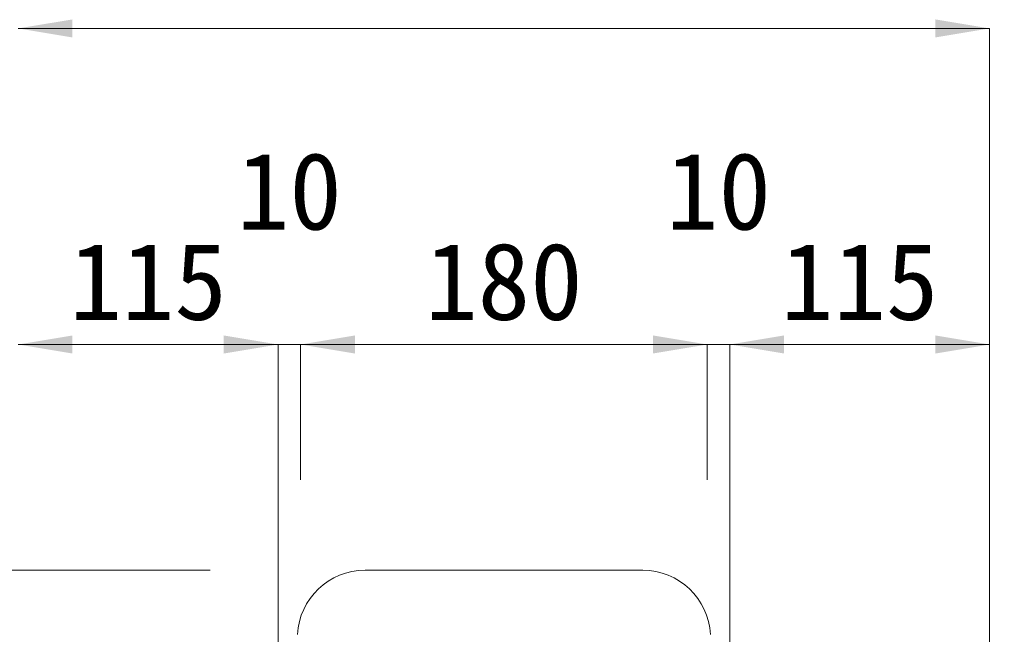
# Model space of a CAD drawing. Units: millimetres at full size, sheet at 1:20; some dimension numbers follow another scale. Extents: x 0 to 8400, y 0 to 13400.
# Drawn here: x 1260.5 to 1690, y 4083.6 to 4356.1 of the extents above; entities that cross this region are included whole.
import ezdxf
from ezdxf.enums import TextEntityAlignment as Align

# ---------------------------------------------------------------- set-up
doc = ezdxf.new("R2010")
doc.units = ezdxf.units.MM
doc.header["$LTSCALE"] = 20
doc.layers.add('寸法線', color=7, linetype='Continuous', lineweight=13)
doc.layers.add('本体', color=2, linetype='Continuous', lineweight=20)
doc.styles.add('ＭＳ ゴシック', font='')
doc.styles.get('ＭＳ ゴシック').set_extended_font_data('MS Gothic')

# ---------------------------------------------------------------- blocks, each defined once
blk = doc.blocks.new('filled_arrow')
at = {"color": 0, "linetype": 'Continuous', "lineweight": -2}
blk.add_solid([(7.5, 1.25), (0, 0), (7.5, -1.25)], dxfattribs=at)

msp = doc.modelspace()

# ---------------------------------------------------------------- linework, layer by layer
at = {"layer": '寸法線'}
for p, q in [((1690, 4352.07), (1260, 4352.07)), ((1690, 3954.07), (1690, 4352.07)), ((1260, 4212.07), (1375, 4212.07)), ((1327, 4212.07), (1433, 4212.07)), ((1375, 3952.07), (1375, 4212.07)), ((1375, 3952.07), (1375, 4212.07)), ((1385, 4152.07), (1385, 4212.07)), ((1385, 4212.07), (1565, 4212.07)), ((1385, 4152.07), (1385, 4212.07)), ((1517, 4212.07), (1623, 4212.07)), ((1565, 4152.07), (1565, 4212.07)), ((1565, 4152.07), (1565, 4212.07)), ((1575, 3952.07), (1575, 4212.07)), ((1575, 4212.07), (1690, 4212.07)), ((1575, 3952.07), (1575, 4212.07)), ((1690, 3954.07), (1690, 4212.07)), ((1345, 4112.07), (980, 4112.07)), ((1345, 4112.07), (1060, 4112.07))]:
    msp.add_line(p, q, dxfattribs=at)
at = {"layer": '本体'}
msp.add_line((1413.54, 4112.07), (1536.46, 4112.07), dxfattribs=at)
for centre, start, end in [((1413.54, 4082.07), 90, 177.1376), ((1536.46, 4082.07), 2.8624, 90)]:
    msp.add_arc(centre, 30, start, end, dxfattribs=at)

# ---------------------------------------------------------------- block references
at = {"layer": '寸法線', "xscale": 3.2, "yscale": 3.2}
for p in [(1260, 4352.07), (1260, 4212.07), (1385, 4212.07), (1385, 4212.07), (1575, 4212.07), (1575, 4212.07)]:
    msp.add_blockref('filled_arrow', p, dxfattribs=at)
at = {"layer": '寸法線', "xscale": 3.2, "yscale": 3.2, "rotation": 180}
for p in [(1690, 4352.07), (1375, 4212.07), (1375, 4212.07), (1565, 4212.07), (1565, 4212.07), (1690, 4212.07)]:
    msp.add_blockref('filled_arrow', p, dxfattribs=at)

# ---------------------------------------------------------------- texts
at = {"layer": '寸法線', "style": 'ＭＳ ゴシック'}
for s, p in [('10', (1380, 4280.07)), ('10', (1570, 4280.07)), ('180', (1475, 4240.07)), ('115', (1317.5, 4240.07)), ('115', (1632.5, 4240.07))]:
    msp.add_text(s, height=34.18, dxfattribs=at).set_placement(p, align=Align.MIDDLE_CENTER)

doc.saveas('drawing.dxf')
